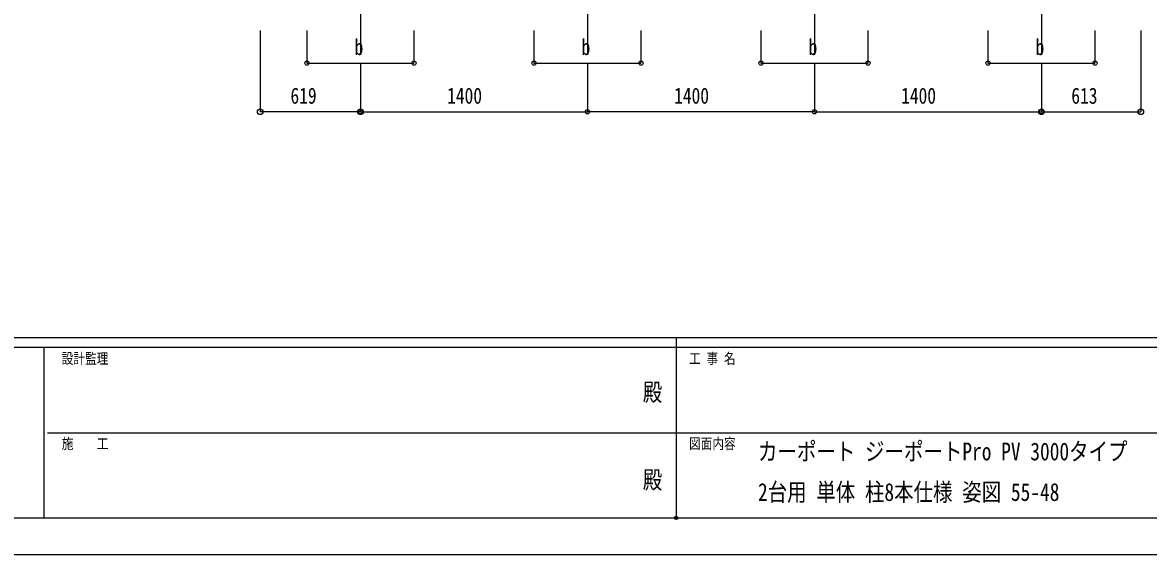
# Model space of a CAD drawing. Units: millimetres, scale not verified. Extents: x -12615 to 12615, y -8910 to 8910.
# Drawn here: x -4047 to 2898, y -8910 to -5632 of the extents above; entities that cross this region are included whole.
import ezdxf
from ezdxf.enums import TextEntityAlignment as Align

# ---------------------------------------------------------------- set-up
doc = ezdxf.new("R2010")
doc.units = ezdxf.units.MM
doc.header["$LTSCALE"] = 40
doc.header["$PDMODE"] = 32
doc.header["$PDSIZE"] = 20
for name, color, linetype in [('0-2_USER1', 3, 'Continuous'), ('0-3_YKK_12', 2, 'Continuous'), ('0-6_YKK_D', 6, 'Continuous'), ('0-7_YKK_ZWAK', 7, 'Continuous')]:
    doc.layers.add(name, color=color, linetype=linetype)
doc.styles.add('ＭＳ ゴシック', font='')
doc.styles.get('ＭＳ ゴシック').set_extended_font_data('MS Gothic')

msp = doc.modelspace()

# ---------------------------------------------------------------- linework, layer by layer
at = {"layer": '0-3_YKK_12'}
for p, q in [((-1962.46, -5332.18), (-1962.46, -5832.18)), ((-562.46, -5332.18), (-562.46, -5832.18)), ((837.54, -5332.18), (837.54, -5832.18)), ((2237.54, -5332.18), (2237.54, -5832.18))]:
    msp.add_line(p, q, dxfattribs=at)
at = {"layer": '0-6_YKK_D'}
for p, q in [((-2581.07, -5682.18), (-2581.07, -6183.18)), ((-2292.46, -5682.18), (-2292.46, -5883.18)), ((-1632.46, -5682.18), (-1632.46, -5883.18)), ((-892.46, -5682.18), (-892.46, -5883.18)), ((-232.46, -5682.18), (-232.46, -5883.18)), ((507.54, -5682.18), (507.54, -5883.18)), ((1167.54, -5682.18), (1167.54, -5883.18)), ((1907.54, -5682.18), (1907.54, -5883.18)), ((2567.54, -5682.18), (2567.54, -5883.18)), ((2850.72, -5682.18), (2850.72, -6183.18)), ((-2292.46, -5882.18), (-1632.46, -5882.18)), ((-1962.46, -5883.18), (-1962.46, -6183.18)), ((-1962.46, -5883.18), (-1962.46, -6183.18)), ((-892.46, -5882.18), (-232.46, -5882.18)), ((-562.46, -5883.18), (-562.46, -6183.18)), ((-562.46, -5883.18), (-562.46, -6183.18)), ((507.54, -5882.18), (1167.54, -5882.18)), ((837.54, -5883.18), (837.54, -6183.18)), ((837.54, -5883.18), (837.54, -6183.18)), ((1907.54, -5882.18), (2567.54, -5882.18)), ((2237.54, -5883.18), (2237.54, -6183.18)), ((2237.54, -5883.18), (2237.54, -6183.18)), ((-1962.46, -6182.18), (-2581.07, -6182.18)), ((-1962.46, -6182.18), (-562.46, -6182.18)), ((837.54, -6182.18), (-562.46, -6182.18)), ((837.54, -6182.18), (2237.54, -6182.18)), ((2237.54, -6182.18), (2850.72, -6182.18))]:
    msp.add_line(p, q, dxfattribs=at)
for centre, radius in [((-2292.46, -5882.18), 12.75), ((-1632.46, -5882.18), 12.75), ((-892.46, -5882.18), 12.75), ((-232.46, -5882.18), 12.75), ((507.54, -5882.18), 12.75), ((1167.54, -5882.18), 12.75), ((1907.54, -5882.18), 12.75), ((2567.54, -5882.18), 12.75), ((-2581.07, -6182.18), 17), ((-1962.46, -6182.18), 17), ((-1962.46, -6182.18), 12.75), ((-562.46, -6182.18), 12.75), ((-562.46, -6182.18), 12.75), ((837.54, -6182.18), 12.75), ((837.54, -6182.18), 12.75), ((2237.54, -6182.18), 17), ((2237.54, -6182.18), 12.75), ((2850.72, -6182.18), 17)]:
    msp.add_circle(centre, radius, dxfattribs=at)
at = {"layer": '0-7_YKK_ZWAK'}
for p, q in [((11685.06, -7575), (-11714.94, -7575)), ((-3914.94, -7635), (-11714.94, -7635)), ((-3914.94, -7635), (-3914.94, -8685)), ((-14.94, -7635), (-3914.94, -7635)), ((-14.94, -7575), (-14.94, -8685)), ((3885.06, -7635), (-14.94, -7635)), ((-3892.44, -8160), (-14.94, -8160)), ((-14.94, -8160), (3885.06, -8160)), ((-11714.94, -8685), (-3914.94, -8685)), ((-3914.94, -8685), (-14.94, -8685)), ((-14.94, -8685), (3885.06, -8685))]:
    msp.add_line(p, q, dxfattribs=at)
msp.add_lwpolyline([(-12615, -8910), (12615, -8910), (12615, 8910), (-12615, 8910)], close=True, dxfattribs=at)
msp.add_point((-14.94, -8685), dxfattribs=at)

# ---------------------------------------------------------------- texts
at = {"layer": '0-2_USER1', "style": 'ＭＳ ゴシック', "width": 0.8}
for s, p in [('カーポート ジーポートPro PV 3000タイプ', (489.47, -8363.23)), ('2台用 単体 柱8本仕様 姿図 55-48', (489.47, -8613.23))]:
    msp.add_text(s, height=110, dxfattribs=at).set_placement(p, align=Align.BOTTOM_LEFT)
at = {"layer": '0-6_YKK_D', "style": 'ＭＳ ゴシック', "width": 0.8}
for s, p in [('b', (-1998.46, -5862.18)), ('b', (-598.46, -5862.18)), ('b', (801.54, -5862.18)), ('b', (2201.54, -5862.18)), ('619', (-2394.16, -6162.18)), ('1400', (-1428.06, -6162.18)), ('1400', (-28.06, -6162.18)), ('1400', (1371.94, -6162.18)), ('613', (2421.73, -6162.18))]:
    msp.add_text(s, height=98.97, dxfattribs=at).set_placement(p, align=Align.BOTTOM_LEFT)
at = {"layer": '0-7_YKK_ZWAK', "style": 'ＭＳ ゴシック', "width": 0.8}
for s, height, p in [('設計監理', 65.98, (-3804.94, -7755)), ('工 事 名', 65.98, (63.81, -7755)), ('殿', 110, (-221, -7997.5)), ('施\u3000\u3000工', 65.98, (-3804.94, -8280)), ('図面内容', 65.98, (63.81, -8280)), ('殿', 110, (-221, -8537.5))]:
    msp.add_text(s, height=height, dxfattribs=at).set_placement(p, align=Align.BOTTOM_LEFT)

doc.saveas('drawing.dxf')
